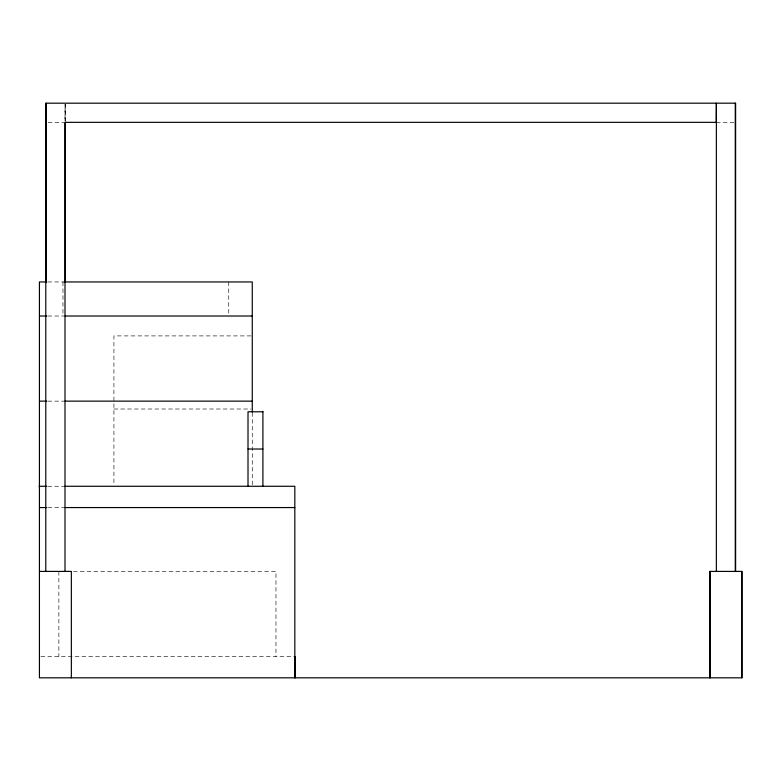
<?xml version="1.0" encoding="UTF-8"?>
<svg xmlns="http://www.w3.org/2000/svg" width="781" height="781" viewBox="0 0 781 781"><rect width="100%" height="100%" fill="white"/><g stroke="black" fill="none" stroke-linecap="round" stroke-linejoin="round"><path stroke-width="0.59" stroke-dasharray="3.9 2.93" d="M48.188 122.334L63.798 122.334M716.372 122.334L734.413 122.334M47.944 281.951L63.759 281.951M47.944 316.012L63.759 316.012M251.052 335.908L113.919 335.908L113.919 485.069M47.944 401.141L63.759 401.141M113.919 409.01L251.052 409.01M47.885 486.27L63.759 486.27M47.944 507.562L63.759 507.562M73.414 571.409L275.966 571.409L275.966 656.538M40.934 656.538L293.9 656.538M252.263 412.632L252.263 485.069M228.745 281.951L228.745 314.792M65.233 104.4L65.233 121.465M62.958 281.951L62.958 316.012M58.878 571.409L58.878 656.538M65.087 121.133L65.087 104.371L64.999 121.133"/><path stroke-width="1.17" d="M46.733 281.951L39.431 281.951L39.431 677.82L741.95 677.82L741.95 571.409L709.851 571.409L709.851 677.82M64.169 281.951L252.263 281.951L252.263 412.085M39.431 316.012L46.733 316.012M64.969 316.012L252.263 316.012M39.431 401.141L46.733 401.141M64.969 401.141L252.263 401.141M262.904 411.782L248.007 411.782L248.007 486.27M248.007 449.026L262.904 449.026M39.05 486.27L46.733 486.27M64.794 486.27L294.827 486.27L294.827 677.82M39.431 507.562L46.733 507.562M64.969 507.562L294.827 507.562M39.431 571.409L71.354 571.409L71.354 677.82M741.774 571.409L741.774 677.82M735.614 571.409L735.614 103.18L45.786 103.18L45.786 571.409M735.263 103.18L735.263 571.409M716.372 571.409L716.372 103.18L716.265 122.334L64.999 122.334L64.999 571.409M710.027 571.409L710.027 677.82M295.12 656.538L295.12 677.82M262.904 411.392L262.904 486.27M65.233 122.685L65.233 282.419M46.128 103.18L46.128 282.419"/></g></svg>
